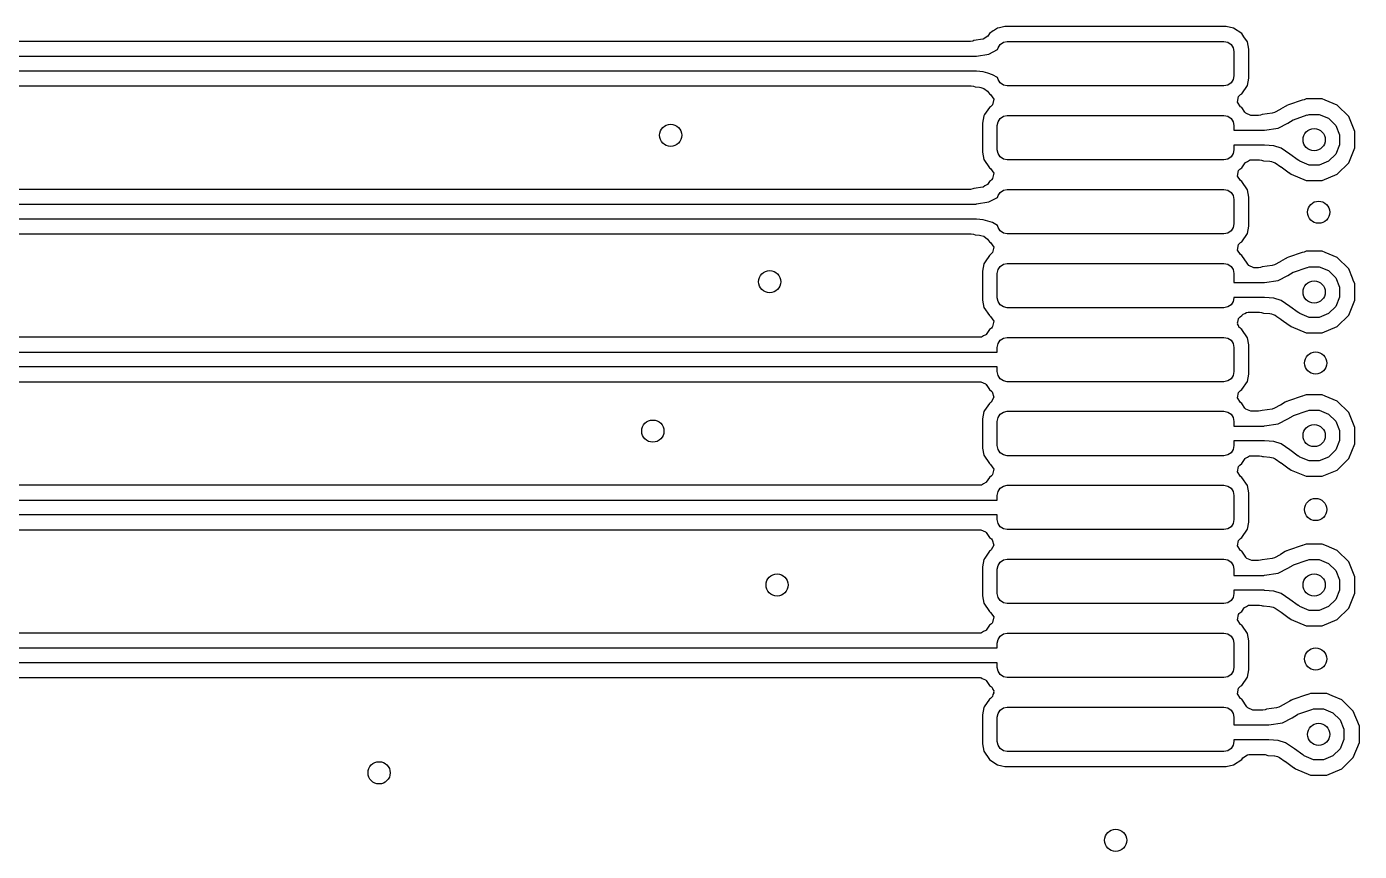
# Model space of a CAD drawing. Extents: x 114.9 to 199.6, y -137.1 to -76.7.
# Drawn here: x 173.94 to 182.95, y -89.5 to -83.93 of the extents above; entities that cross this region are included whole.
import ezdxf

# ---------------------------------------------------------------- set-up
doc = ezdxf.new("R2010")
doc.units = 0
doc.layers.add('BLACK', color=7, linetype='CONTINUOUS')

msp = doc.modelspace()

# ---------------------------------------------------------------- linework, layer by layer
at = {"layer": 'BLACK', "linetype": 'CONTINUOUS'}
for p, q in [((180.475057, -83.952195), (180.471378, -83.954654)), ((180.478563, -83.948802), (180.475057, -83.952195)), ((180.486085, -83.943949), (180.478563, -83.948802)), ((180.488426, -83.943263), (180.486085, -83.943949)), ((180.488465, -83.943236), (180.488426, -83.943263)), ((180.493522, -83.939858), (180.488465, -83.943236)), ((180.500361, -83.935288), (180.493521, -83.939857)), ((180.493521, -83.939857), (180.493522, -83.939858)), ((180.500364, -83.935287), (180.500361, -83.935288)), ((180.500365, -83.935287), (180.500364, -83.935287)), ((180.512832, -83.932807), (180.500365, -83.935287)), ((180.54957, -83.9255), (180.512832, -83.932807)), ((182.046435, -83.9255), (180.54957, -83.9255)), ((182.095632, -83.935285), (182.046435, -83.9255)), ((182.151431, -83.972568), (182.095632, -83.935285)), ((180.317104, -84.0255), (166.064062, -84.0255)), ((180.332403, -84.02305), (180.317104, -84.0255)), ((180.340855, -84.020271), (180.332403, -84.02305)), ((180.340859, -84.020271), (180.340855, -84.020271)), ((180.400442, -84.010564), (180.340859, -84.020271)), ((180.40212, -84.010261), (180.400442, -84.010564)), ((180.433303, -83.989427), (180.40212, -84.010261)), ((180.444567, -83.97257), (180.433303, -83.989427)), ((180.471376, -83.954656), (180.444567, -83.97257)), ((180.471378, -83.954654), (180.471376, -83.954656)), ((180.51797, -84.04597), (180.54009, -84.03119)), ((180.54009, -84.03119), (180.566182, -84.026)), ((180.566182, -84.026), (182.029818, -84.026)), ((182.029818, -84.026), (182.05591, -84.03119)), ((182.05591, -84.03119), (182.07803, -84.04597)), ((182.16571, -83.993939), (182.151431, -83.972568)), ((182.188713, -84.028365), (182.16571, -83.993939)), ((182.198499, -84.077568), (182.188713, -84.028365)), ((166.094, -84.126), (180.354695, -84.126)), ((180.354695, -84.126), (180.357817, -84.1244)), ((180.357817, -84.1244), (180.442009, -84.110686)), ((180.442009, -84.110686), (180.500687, -84.080669)), ((180.500687, -84.080669), (180.50319, -84.06809)), ((180.50319, -84.06809), (180.51797, -84.04597)), ((182.07803, -84.04597), (182.09281, -84.06809)), ((182.09281, -84.06809), (182.098, -84.094182)), ((182.098, -84.094182), (182.098, -84.257818)), ((182.1985, -84.274433), (182.198499, -84.077568)), ((180.356539, -84.226), (166.11471, -84.226)), ((180.35852, -84.227066), (180.356539, -84.226)), ((180.402821, -84.231558), (180.35852, -84.227066)), ((180.402827, -84.231559), (180.402821, -84.231558)), ((180.402833, -84.23156), (180.402827, -84.231559)), ((180.434756, -84.241019), (180.402833, -84.23156)), ((180.466678, -84.250478), (180.434756, -84.241019)), ((180.46668, -84.250479), (180.466678, -84.250478)), ((180.50047, -84.270236), (180.46668, -84.250479)), ((180.50319, -84.28391), (180.50047, -84.270236)), ((180.51797, -84.30603), (180.50319, -84.28391)), ((180.54009, -84.32081), (180.51797, -84.30603)), ((182.07803, -84.30603), (182.05591, -84.32081)), ((182.09281, -84.28391), (182.07803, -84.30603)), ((182.098, -84.257818), (182.09281, -84.28391)), ((182.188713, -84.323635), (182.1985, -84.274433)), ((166.176636, -84.3265), (180.322499, -84.3265)), ((180.322499, -84.3265), (180.336857, -84.32865)), ((180.336857, -84.32865), (180.347877, -84.332028)), ((180.347877, -84.332028), (180.377773, -84.335058)), ((180.377773, -84.335058), (180.386743, -84.336826)), ((180.386743, -84.336826), (180.406366, -84.34264)), ((180.406366, -84.34264), (180.433187, -84.362397)), ((180.433187, -84.362397), (180.444569, -84.379431)), ((180.444569, -84.379431), (180.453289, -84.385258)), ((180.453289, -84.385258), (180.474125, -84.416441)), ((180.566182, -84.326), (180.54009, -84.32081)), ((182.029818, -84.326), (180.566182, -84.326)), ((182.05591, -84.32081), (182.029818, -84.326)), ((182.121875, -84.435561), (182.12919, -84.398778)), ((182.12919, -84.398778), (182.142709, -84.385258)), ((182.142709, -84.385258), (182.151431, -84.379431)), ((182.151431, -84.379431), (182.188713, -84.323635)), ((180.444568, -84.472568), (180.412795, -84.520122)), ((180.453289, -84.466742), (180.444568, -84.472568)), ((180.466808, -84.453223), (180.453289, -84.466742)), ((180.474125, -84.416441), (180.466808, -84.453223)), ((182.14271, -84.466741), (182.121875, -84.435561)), ((182.15143, -84.472568), (182.14271, -84.466741)), ((182.151431, -84.472569), (182.15143, -84.472568)), ((182.172248, -84.503723), (182.151431, -84.472569)), ((182.409588, -84.485634), (182.371044, -84.505605)), ((182.412014, -84.484288), (182.409588, -84.485634)), ((182.444756, -84.464897), (182.412014, -84.484288)), ((182.444799, -84.464873), (182.444756, -84.464897)), ((182.454187, -84.459935), (182.444799, -84.464873)), ((182.454202, -84.459927), (182.454187, -84.459935)), ((182.456325, -84.458944), (182.454202, -84.459927)), ((182.45634, -84.458937), (182.456325, -84.458944)), ((182.466251, -84.454943), (182.45634, -84.458937)), ((182.466279, -84.454933), (182.466251, -84.454943)), ((182.558828, -84.422987), (182.466279, -84.454933)), ((182.561347, -84.422643), (182.558828, -84.422987)), ((182.573448, -84.419367), (182.561347, -84.422643)), ((182.5852, -84.4145), (182.573448, -84.419367)), ((182.6948, -84.4145), (182.5852, -84.4145)), ((182.694801, -84.4145), (182.6948, -84.4145)), ((182.715292, -84.422988), (182.694801, -84.4145)), ((182.796058, -84.456443), (182.715292, -84.422988)), ((182.796059, -84.456444), (182.796058, -84.456443)), ((182.796061, -84.456445), (182.796059, -84.456444)), ((182.873555, -84.533939), (182.796061, -84.456445)), ((180.407287, -84.528365), (180.3975, -84.577567)), ((180.3975, -84.577567), (180.3975, -84.577568)), ((180.3975, -84.577568), (180.3975, -84.57757)), ((180.3975, -84.57757), (180.3975, -84.77443)), ((180.412795, -84.520122), (180.407287, -84.528365)), ((180.498, -84.594182), (180.50319, -84.56809)), ((180.50319, -84.56809), (180.51797, -84.54597)), ((180.51797, -84.54597), (180.54009, -84.53119)), ((180.54009, -84.53119), (180.566182, -84.526)), ((180.566182, -84.526), (182.029818, -84.526)), ((182.029818, -84.526), (182.05591, -84.53119)), ((182.05591, -84.53119), (182.07803, -84.54597)), ((182.07803, -84.54597), (182.09281, -84.56809)), ((182.09281, -84.56809), (182.098, -84.594182)), ((182.178342, -84.511148), (182.172248, -84.503723)), ((182.21299, -84.5255), (182.178342, -84.511148)), ((182.263846, -84.5255), (182.21299, -84.5255)), ((182.278438, -84.523277), (182.263846, -84.5255)), ((182.288552, -84.520121), (182.278438, -84.523277)), ((182.355405, -84.510609), (182.288552, -84.520121)), ((182.371044, -84.505605), (182.355405, -84.510609)), ((182.396267, -84.611359), (182.461999, -84.5773)), ((182.461999, -84.5773), (182.498542, -84.555658)), ((182.498542, -84.555658), (182.500679, -84.554668)), ((182.500679, -84.554668), (182.593253, -84.522714)), ((182.593253, -84.522714), (182.595087, -84.522824)), ((182.595087, -84.522824), (182.605859, -84.518363)), ((182.605859, -84.518363), (182.674141, -84.518363)), ((182.674141, -84.518363), (182.737225, -84.544493)), ((182.737225, -84.544493), (182.785507, -84.592775)), ((182.873555, -84.53394), (182.873555, -84.533939)), ((182.873557, -84.533942), (182.873555, -84.53394)), ((182.9155, -84.6352), (182.873557, -84.533942)), ((180.498, -84.757818), (180.498, -84.594182)), ((182.098, -84.594182), (182.098, -84.626)), ((182.098, -84.626), (182.30055, -84.626)), ((182.30055, -84.626), (182.303412, -84.62457)), ((182.303412, -84.62457), (182.396267, -84.611359)), ((182.785507, -84.592775), (182.811637, -84.655859)), ((182.811637, -84.655859), (182.811637, -84.724141)), ((182.9155, -84.7448), (182.9155, -84.6352)), ((180.50319, -84.78391), (180.498, -84.757818)), ((182.098, -84.757818), (182.09281, -84.78391)), ((182.302735, -84.726), (182.098, -84.726)), ((182.098, -84.726), (182.098, -84.757818)), ((182.304253, -84.726756), (182.302735, -84.726)), ((182.366637, -84.731086), (182.304253, -84.726756)), ((182.416022, -84.746697), (182.366637, -84.731086)), ((182.476232, -84.787276), (182.416022, -84.746697)), ((182.811637, -84.724141), (182.785507, -84.787225)), ((182.873557, -84.846058), (182.9155, -84.7448)), ((180.3975, -84.77443), (180.407287, -84.823635)), ((180.407287, -84.823635), (180.444568, -84.879431)), ((180.51797, -84.80603), (180.50319, -84.78391)), ((180.54009, -84.82081), (180.51797, -84.80603)), ((180.566182, -84.826), (180.54009, -84.82081)), ((182.029818, -84.826), (180.566182, -84.826)), ((182.05591, -84.82081), (182.029818, -84.826)), ((182.07803, -84.80603), (182.05591, -84.82081)), ((182.09281, -84.78391), (182.07803, -84.80603)), ((182.151431, -84.879431), (182.17384, -84.845893)), ((182.17384, -84.845893), (182.175703, -84.843709)), ((182.175703, -84.843709), (182.190042, -84.836387)), ((182.190042, -84.836387), (182.203431, -84.827441)), ((182.203431, -84.827441), (182.208549, -84.826937)), ((182.208549, -84.826937), (182.209104, -84.826654)), ((182.209104, -84.826654), (182.209645, -84.826829)), ((182.209645, -84.826829), (182.21299, -84.8265)), ((182.21299, -84.8265), (182.270176, -84.8265)), ((182.270176, -84.8265), (182.283041, -84.828219)), ((182.283041, -84.828219), (182.291833, -84.830611)), ((182.291833, -84.830611), (182.296948, -84.832003)), ((182.296948, -84.832003), (182.340997, -84.835059)), ((182.340997, -84.835059), (182.352362, -84.837219)), ((182.352362, -84.837219), (182.362949, -84.840565)), ((182.362949, -84.840565), (182.375563, -84.846653)), ((182.375563, -84.846653), (182.415079, -84.873285)), ((182.53298, -84.828407), (182.476232, -84.787276)), ((182.5333, -84.828631), (182.53298, -84.828407)), ((182.536564, -84.829296), (182.5333, -84.828631)), ((182.542775, -84.835507), (182.536564, -84.829296)), ((182.605859, -84.861637), (182.542775, -84.835507)), ((182.737225, -84.835507), (182.674141, -84.861637)), ((182.785507, -84.787225), (182.737225, -84.835507)), ((182.796061, -84.923555), (182.873555, -84.846061)), ((182.873555, -84.84606), (182.873557, -84.846058)), ((182.873555, -84.846061), (182.873555, -84.84606)), ((180.444568, -84.879431), (180.453289, -84.885258)), ((180.453289, -84.885258), (180.474125, -84.916441)), ((180.474125, -84.916441), (180.466808, -84.953223)), ((182.121875, -84.935561), (182.12919, -84.898778)), ((182.14271, -84.966741), (182.121875, -84.935561)), ((182.12919, -84.898778), (182.132646, -84.894209)), ((182.132646, -84.894209), (182.137057, -84.889035)), ((182.137057, -84.889035), (182.151431, -84.879431)), ((182.415079, -84.873285), (182.416443, -84.874238)), ((182.416443, -84.874238), (182.471066, -84.913829)), ((182.471066, -84.913829), (182.47248, -84.914836)), ((182.47248, -84.914836), (182.472528, -84.91487)), ((182.472528, -84.91487), (182.472537, -84.914876)), ((182.472537, -84.914876), (182.474861, -84.916503)), ((182.474861, -84.916503), (182.474809, -84.916577)), ((182.474809, -84.916577), (182.483603, -84.923219)), ((182.483603, -84.923219), (182.483939, -84.923555)), ((182.483939, -84.923555), (182.48394, -84.923555)), ((182.48394, -84.923555), (182.483942, -84.923557)), ((182.483942, -84.923557), (182.5852, -84.9655)), ((182.674141, -84.861637), (182.605859, -84.861637)), ((182.6948, -84.9655), (182.796058, -84.923557)), ((182.796058, -84.923557), (182.79606, -84.923555)), ((182.79606, -84.923555), (182.796061, -84.923555)), ((180.317104, -85.0255), (166.624062, -85.0255)), ((180.332403, -85.02305), (180.317104, -85.0255)), ((180.340855, -85.020271), (180.332403, -85.02305)), ((180.340859, -85.020271), (180.340855, -85.020271)), ((180.400442, -85.010564), (180.340859, -85.020271)), ((180.40212, -85.010261), (180.400442, -85.010564)), ((180.414738, -85.00183), (180.40212, -85.010261)), ((180.428526, -84.995484), (180.414738, -85.00183)), ((180.431155, -84.992642), (180.428526, -84.995484)), ((180.444569, -84.972569), (180.431155, -84.992642)), ((180.4581, -84.963527), (180.444569, -84.972569)), ((180.462029, -84.959282), (180.4581, -84.963527)), ((180.466808, -84.953223), (180.462029, -84.959282)), ((180.51797, -85.04597), (180.54009, -85.03119)), ((180.54009, -85.03119), (180.566182, -85.026)), ((180.566182, -85.026), (182.029818, -85.026)), ((182.029818, -85.026), (182.05591, -85.03119)), ((182.05591, -85.03119), (182.07803, -85.04597)), ((182.151431, -84.972569), (182.14271, -84.966741)), ((182.188713, -85.028365), (182.151431, -84.972569)), ((182.198499, -85.077568), (182.188713, -85.028365)), ((182.5852, -84.9655), (182.585202, -84.9655)), ((182.585202, -84.9655), (182.694798, -84.9655)), ((182.694798, -84.9655), (182.6948, -84.9655)), ((180.357817, -85.1244), (180.442009, -85.110686)), ((180.442009, -85.110686), (180.500687, -85.080669)), ((180.500687, -85.080669), (180.50319, -85.06809)), ((180.50319, -85.06809), (180.51797, -85.04597)), ((182.07803, -85.04597), (182.09281, -85.06809)), ((182.09281, -85.06809), (182.098, -85.094182)), ((182.098, -85.094182), (182.098, -85.257818)), ((182.1985, -85.274433), (182.198499, -85.077568)), ((166.654, -85.126), (180.354695, -85.126)), ((180.354695, -85.126), (180.357817, -85.1244)), ((180.356539, -85.226), (166.674711, -85.226)), ((180.35852, -85.227066), (180.356539, -85.226)), ((180.402821, -85.231558), (180.35852, -85.227066)), ((180.402827, -85.231559), (180.402821, -85.231558)), ((180.402833, -85.23156), (180.402827, -85.231559)), ((180.434756, -85.241019), (180.402833, -85.23156)), ((180.466678, -85.250478), (180.434756, -85.241019)), ((180.46668, -85.250479), (180.466678, -85.250478)), ((180.50047, -85.270236), (180.46668, -85.250479)), ((180.50319, -85.28391), (180.50047, -85.270236)), ((180.51797, -85.30603), (180.50319, -85.28391)), ((182.09281, -85.28391), (182.07803, -85.30603)), ((182.098, -85.257818), (182.09281, -85.28391)), ((182.188713, -85.323635), (182.1985, -85.274433)), ((166.736635, -85.3265), (180.322499, -85.3265)), ((180.322499, -85.3265), (180.336857, -85.32865)), ((180.336857, -85.32865), (180.347877, -85.332028)), ((180.347877, -85.332028), (180.377773, -85.335058)), ((180.377773, -85.335058), (180.386743, -85.336826)), ((180.386743, -85.336826), (180.406366, -85.34264)), ((180.406366, -85.34264), (180.433187, -85.362397)), ((180.433187, -85.362397), (180.444569, -85.379431)), ((180.444569, -85.379431), (180.453289, -85.385258)), ((180.453289, -85.385258), (180.474125, -85.416441)), ((180.54009, -85.32081), (180.51797, -85.30603)), ((180.566182, -85.326), (180.54009, -85.32081)), ((182.029818, -85.326), (180.566182, -85.326)), ((182.05591, -85.32081), (182.029818, -85.326)), ((182.07803, -85.30603), (182.05591, -85.32081)), ((182.12919, -85.398778), (182.142709, -85.385258)), ((182.142709, -85.385258), (182.151431, -85.379431)), ((182.151431, -85.379431), (182.188713, -85.323635)), ((180.444568, -85.472568), (180.415751, -85.515698)), ((180.453289, -85.466742), (180.444568, -85.472568)), ((180.466808, -85.453223), (180.453289, -85.466742)), ((180.474125, -85.416441), (180.466808, -85.453223)), ((182.121875, -85.435561), (182.12919, -85.398778)), ((182.14271, -85.466741), (182.121875, -85.435561)), ((182.151431, -85.472569), (182.14271, -85.466741)), ((182.186798, -85.5255), (182.151431, -85.472569)), ((182.558828, -85.452987), (182.466279, -85.484933)), ((182.561347, -85.452643), (182.558828, -85.452987)), ((182.573448, -85.449367), (182.561347, -85.452643)), ((182.5852, -85.4445), (182.573448, -85.449367)), ((182.6948, -85.4445), (182.5852, -85.4445)), ((182.694801, -85.4445), (182.6948, -85.4445)), ((182.715292, -85.452988), (182.694801, -85.4445)), ((182.796058, -85.486443), (182.715292, -85.452988)), ((180.407287, -85.528365), (180.3975, -85.577567)), ((180.415751, -85.515698), (180.407287, -85.528365)), ((180.498, -85.594182), (180.50319, -85.56809)), ((180.50319, -85.56809), (180.51797, -85.54597)), ((180.51797, -85.54597), (180.54009, -85.53119)), ((180.54009, -85.53119), (180.566182, -85.526)), ((180.566182, -85.526), (182.029818, -85.526)), ((182.029818, -85.526), (182.05591, -85.53119)), ((182.05591, -85.53119), (182.07803, -85.54597)), ((182.07803, -85.54597), (182.09281, -85.56809)), ((182.09281, -85.56809), (182.098, -85.594182)), ((182.191394, -85.532378), (182.186798, -85.5255)), ((182.191941, -85.532012), (182.191394, -85.532378)), ((182.198045, -85.541148), (182.191941, -85.532012)), ((182.232693, -85.5555), (182.198045, -85.541148)), ((182.263846, -85.5555), (182.232693, -85.5555)), ((182.278438, -85.553277), (182.263846, -85.5555)), ((182.288552, -85.550121), (182.278438, -85.553277)), ((182.355405, -85.540609), (182.288552, -85.550121)), ((182.371044, -85.535605), (182.355405, -85.540609)), ((182.409588, -85.515634), (182.371044, -85.535605)), ((182.412014, -85.514288), (182.409588, -85.515634)), ((182.444756, -85.494897), (182.412014, -85.514288)), ((182.444799, -85.494873), (182.444756, -85.494897)), ((182.454187, -85.489935), (182.444799, -85.494873)), ((182.454202, -85.489927), (182.454187, -85.489935)), ((182.456325, -85.488944), (182.454202, -85.489927)), ((182.45634, -85.488937), (182.456325, -85.488944)), ((182.466251, -85.484943), (182.45634, -85.488937)), ((182.466279, -85.484933), (182.466251, -85.484943)), ((182.500679, -85.584668), (182.593253, -85.552714)), ((182.593253, -85.552714), (182.595087, -85.552824)), ((182.595087, -85.552824), (182.605859, -85.548363)), ((182.605859, -85.548363), (182.674141, -85.548363)), ((182.674141, -85.548363), (182.737225, -85.574493)), ((182.737225, -85.574493), (182.785507, -85.622775)), ((182.796059, -85.486444), (182.796058, -85.486443)), ((182.796061, -85.486445), (182.796059, -85.486444)), ((182.873556, -85.56394), (182.796061, -85.486445)), ((182.898931, -85.625198), (182.873556, -85.56394)), ((180.3975, -85.577567), (180.3975, -85.577568)), ((180.3975, -85.577568), (180.3975, -85.57757)), ((180.3975, -85.57757), (180.3975, -85.77443)), ((180.498, -85.757818), (180.498, -85.594182)), ((182.098, -85.594182), (182.098, -85.656)), ((182.098, -85.656), (182.30055, -85.656)), ((182.30055, -85.656), (182.303412, -85.65457)), ((182.303412, -85.65457), (182.396267, -85.641359)), ((182.396267, -85.641359), (182.461999, -85.6073)), ((182.461999, -85.6073), (182.498542, -85.585658)), ((182.498542, -85.585658), (182.500679, -85.584668)), ((182.785507, -85.622775), (182.811637, -85.685859)), ((182.9047, -85.639125), (182.898931, -85.625198)), ((182.915498, -85.665195), (182.9047, -85.639125)), ((182.811637, -85.754141), (182.785507, -85.817225)), ((182.811637, -85.685859), (182.811637, -85.754141)), ((182.9155, -85.6652), (182.915498, -85.665195)), ((182.9155, -85.7748), (182.9155, -85.6652)), ((180.3975, -85.77443), (180.407287, -85.823635)), ((180.407287, -85.823635), (180.444568, -85.879431)), ((180.50319, -85.78391), (180.498, -85.757818)), ((180.51797, -85.80603), (180.50319, -85.78391)), ((180.54009, -85.82081), (180.51797, -85.80603)), ((180.566182, -85.826), (180.54009, -85.82081)), ((182.029818, -85.826), (180.566182, -85.826)), ((182.05591, -85.82081), (182.029818, -85.826)), ((182.07803, -85.80603), (182.05591, -85.82081)), ((182.09281, -85.78391), (182.07803, -85.80603)), ((182.098, -85.757818), (182.09281, -85.78391)), ((182.302735, -85.756), (182.098, -85.756)), ((182.098, -85.756), (182.098, -85.757818)), ((182.304253, -85.756756), (182.302735, -85.756)), ((182.366637, -85.761086), (182.304253, -85.756756)), ((182.416022, -85.776697), (182.366637, -85.761086)), ((182.476232, -85.817276), (182.416022, -85.776697)), ((182.53298, -85.858407), (182.476232, -85.817276)), ((182.785507, -85.817225), (182.737225, -85.865507)), ((182.873557, -85.876058), (182.9155, -85.7748)), ((180.444568, -85.879431), (180.453289, -85.885258)), ((180.453289, -85.885258), (180.474125, -85.916441)), ((180.474125, -85.916441), (180.466808, -85.953223)), ((182.121014, -85.923177), (182.126108, -85.914273)), ((182.123129, -85.929252), (182.121014, -85.923177)), ((182.121875, -85.935561), (182.123129, -85.929252)), ((182.126108, -85.914273), (182.12919, -85.898778)), ((182.12919, -85.898778), (182.137339, -85.889413)), ((182.137339, -85.889413), (182.13988, -85.887148)), ((182.13988, -85.887148), (182.151431, -85.879431)), ((182.151431, -85.879431), (182.155677, -85.873075)), ((182.155677, -85.873075), (182.16035, -85.868913)), ((182.16035, -85.868913), (182.172597, -85.864648)), ((182.172597, -85.864648), (182.183381, -85.857442)), ((182.183381, -85.857442), (182.192944, -85.8565)), ((182.192944, -85.8565), (182.270176, -85.8565)), ((182.270176, -85.8565), (182.283041, -85.858219)), ((182.283041, -85.858219), (182.291833, -85.860611)), ((182.291833, -85.860611), (182.296948, -85.862003)), ((182.296948, -85.862003), (182.340997, -85.865059)), ((182.340997, -85.865059), (182.352362, -85.867219)), ((182.352362, -85.867219), (182.362949, -85.870565)), ((182.362949, -85.870565), (182.375563, -85.876653)), ((182.375563, -85.876653), (182.388331, -85.885258)), ((182.388331, -85.885258), (182.408391, -85.898778)), ((182.408391, -85.898778), (182.415079, -85.903285)), ((182.415079, -85.903285), (182.416443, -85.904238)), ((182.416443, -85.904238), (182.471066, -85.943829)), ((182.5333, -85.858631), (182.53298, -85.858407)), ((182.536564, -85.859296), (182.5333, -85.858631)), ((182.542775, -85.865507), (182.536564, -85.859296)), ((182.605859, -85.891637), (182.542775, -85.865507)), ((182.674141, -85.891637), (182.605859, -85.891637)), ((182.737225, -85.865507), (182.674141, -85.891637)), ((182.796061, -85.953555), (182.873555, -85.876061)), ((182.873555, -85.87606), (182.873557, -85.876058)), ((182.873555, -85.876061), (182.873555, -85.87606)), ((180.392569, -86.024559), (180.387451, -86.025062)), ((180.405956, -86.015613), (180.392569, -86.024559)), ((180.420297, -86.008291), (180.405956, -86.015613)), ((180.422159, -86.006106), (180.420297, -86.008291)), ((180.444569, -85.972569), (180.422159, -86.006106)), ((180.45894, -85.962965), (180.444569, -85.972569)), ((180.463353, -85.957791), (180.45894, -85.962965)), ((180.466808, -85.953223), (180.463353, -85.957791)), ((182.129081, -85.946345), (182.121875, -85.935561)), ((182.133346, -85.958594), (182.129081, -85.946345)), ((182.139136, -85.961393), (182.133346, -85.958594)), ((182.14271, -85.966741), (182.139136, -85.961393)), ((182.151431, -85.972569), (182.14271, -85.966741)), ((182.188713, -86.028365), (182.151431, -85.972569)), ((182.471066, -85.943829), (182.47248, -85.944836)), ((182.47248, -85.944836), (182.472528, -85.94487)), ((182.472528, -85.94487), (182.472537, -85.944876)), ((182.472537, -85.944876), (182.474861, -85.946503)), ((182.474861, -85.946503), (182.474809, -85.946577)), ((182.474809, -85.946577), (182.483603, -85.953219)), ((182.483603, -85.953219), (182.483939, -85.953555)), ((182.483939, -85.953555), (182.48394, -85.953555)), ((182.48394, -85.953555), (182.483942, -85.953557)), ((182.483942, -85.953557), (182.5852, -85.9955)), ((182.5852, -85.9955), (182.585202, -85.9955)), ((182.585202, -85.9955), (182.694798, -85.9955)), ((182.694798, -85.9955), (182.6948, -85.9955)), ((182.6948, -85.9955), (182.796058, -85.953557)), ((182.796058, -85.953557), (182.79606, -85.953555)), ((182.79606, -85.953555), (182.796061, -85.953555)), ((180.38301, -86.0255), (167.694064, -86.0255)), ((180.386355, -86.02517), (180.38301, -86.0255)), ((180.386897, -86.025346), (180.386355, -86.02517)), ((180.387451, -86.025062), (180.386897, -86.025346)), ((180.498, -86.094182), (180.50319, -86.06809)), ((180.498, -86.126), (180.498, -86.094182)), ((180.50319, -86.06809), (180.51797, -86.04597)), ((180.51797, -86.04597), (180.54009, -86.03119)), ((180.54009, -86.03119), (180.566182, -86.026)), ((180.566182, -86.026), (182.029818, -86.026)), ((182.029818, -86.026), (182.05591, -86.03119)), ((182.05591, -86.03119), (182.07803, -86.04597)), ((182.07803, -86.04597), (182.09281, -86.06809)), ((182.09281, -86.06809), (182.098, -86.094182)), ((182.098, -86.094182), (182.098, -86.257818)), ((182.198499, -86.077568), (182.188713, -86.028365)), ((182.1985, -86.274433), (182.198499, -86.077568)), ((167.724, -86.126), (180.498, -86.126)), ((180.498, -86.226), (167.744711, -86.226)), ((180.498, -86.257818), (180.498, -86.226)), ((180.50319, -86.28391), (180.498, -86.257818)), ((180.51797, -86.30603), (180.50319, -86.28391)), ((182.09281, -86.28391), (182.07803, -86.30603)), ((182.098, -86.257818), (182.09281, -86.28391)), ((182.188713, -86.323635), (182.1985, -86.274433)), ((167.806635, -86.3265), (180.38301, -86.3265)), ((180.38301, -86.3265), (180.384924, -86.327293)), ((180.384924, -86.327293), (180.386897, -86.326654)), ((180.386897, -86.326654), (180.402, -86.334366)), ((180.402, -86.334366), (180.417658, -86.340852)), ((180.417658, -86.340852), (180.41979, -86.34345)), ((180.41979, -86.34345), (180.420297, -86.343709)), ((180.420297, -86.343709), (180.422159, -86.345893)), ((180.422159, -86.345893), (180.444569, -86.379431)), ((180.444569, -86.379431), (180.45894, -86.389034)), ((180.54009, -86.32081), (180.51797, -86.30603)), ((180.566182, -86.326), (180.54009, -86.32081)), ((182.029818, -86.326), (180.566182, -86.326)), ((182.05591, -86.32081), (182.029818, -86.326)), ((182.07803, -86.30603), (182.05591, -86.32081)), ((182.12919, -86.398778), (182.142709, -86.385258)), ((182.142709, -86.385258), (182.151431, -86.379431)), ((182.151431, -86.379431), (182.188713, -86.323635)), ((180.444568, -86.472568), (180.412795, -86.520122)), ((180.453289, -86.466742), (180.444568, -86.472568)), ((180.457857, -86.463287), (180.453289, -86.466742)), ((180.474912, -86.429887), (180.457857, -86.463287)), ((180.45894, -86.389034), (180.463353, -86.394209)), ((180.463353, -86.394209), (180.474912, -86.429887)), ((182.121875, -86.435561), (182.12919, -86.398778)), ((182.14271, -86.466741), (182.121875, -86.435561)), ((182.15143, -86.472568), (182.14271, -86.466741)), ((182.151431, -86.472569), (182.15143, -86.472568)), ((182.172248, -86.503723), (182.151431, -86.472569)), ((182.444756, -86.464897), (182.412014, -86.484288)), ((182.444799, -86.464873), (182.444756, -86.464897)), ((182.454187, -86.459935), (182.444799, -86.464873)), ((182.454202, -86.459927), (182.454187, -86.459935)), ((182.456325, -86.458944), (182.454202, -86.459927)), ((182.45634, -86.458937), (182.456325, -86.458944)), ((182.466251, -86.454943), (182.45634, -86.458937)), ((182.466279, -86.454933), (182.466251, -86.454943)), ((182.558828, -86.422987), (182.466279, -86.454933)), ((182.561347, -86.422643), (182.558828, -86.422987)), ((182.573448, -86.419367), (182.561347, -86.422643)), ((182.5852, -86.4145), (182.573448, -86.419367)), ((182.6948, -86.4145), (182.5852, -86.4145)), ((182.694801, -86.4145), (182.6948, -86.4145)), ((182.715292, -86.422988), (182.694801, -86.4145)), ((182.796058, -86.456443), (182.715292, -86.422988)), ((182.796059, -86.456444), (182.796058, -86.456443)), ((182.796061, -86.456445), (182.796059, -86.456444)), ((182.873555, -86.533939), (182.796061, -86.456445)), ((180.407287, -86.528365), (180.3975, -86.577567)), ((180.412795, -86.520122), (180.407287, -86.528365)), ((180.50319, -86.56809), (180.51797, -86.54597)), ((180.51797, -86.54597), (180.54009, -86.53119)), ((180.54009, -86.53119), (180.566182, -86.526)), ((180.566182, -86.526), (182.029818, -86.526)), ((182.029818, -86.526), (182.05591, -86.53119)), ((182.05591, -86.53119), (182.07803, -86.54597)), ((182.07803, -86.54597), (182.09281, -86.56809)), ((182.178342, -86.511148), (182.172248, -86.503723)), ((182.21299, -86.5255), (182.178342, -86.511148)), ((182.263846, -86.5255), (182.21299, -86.5255)), ((182.278438, -86.523277), (182.263846, -86.5255)), ((182.288552, -86.520121), (182.278438, -86.523277)), ((182.355405, -86.510609), (182.288552, -86.520121)), ((182.371044, -86.505605), (182.355405, -86.510609)), ((182.409588, -86.485634), (182.371044, -86.505605)), ((182.412014, -86.484288), (182.409588, -86.485634)), ((182.461999, -86.5773), (182.498542, -86.555658)), ((182.498542, -86.555658), (182.500679, -86.554668)), ((182.500679, -86.554668), (182.593253, -86.522714)), ((182.593253, -86.522714), (182.595087, -86.522824)), ((182.595087, -86.522824), (182.605859, -86.518363)), ((182.605859, -86.518363), (182.674141, -86.518363)), ((182.674141, -86.518363), (182.737225, -86.544493)), ((182.737225, -86.544493), (182.785507, -86.592775)), ((182.873555, -86.53394), (182.873555, -86.533939)), ((182.873557, -86.533942), (182.873555, -86.53394)), ((182.9155, -86.6352), (182.873557, -86.533942)), ((180.3975, -86.577567), (180.3975, -86.577568)), ((180.3975, -86.577568), (180.3975, -86.57757)), ((180.3975, -86.57757), (180.3975, -86.77443)), ((180.498, -86.594182), (180.50319, -86.56809)), ((180.498, -86.757818), (180.498, -86.594182)), ((182.09281, -86.56809), (182.098, -86.594182)), ((182.098, -86.594182), (182.098, -86.626)), ((182.098, -86.626), (182.30055, -86.626)), ((182.30055, -86.626), (182.303412, -86.62457)), ((182.303412, -86.62457), (182.396267, -86.611359)), ((182.396267, -86.611359), (182.461999, -86.5773)), ((182.785507, -86.592775), (182.811637, -86.655859)), ((182.9155, -86.7448), (182.9155, -86.6352)), ((182.302735, -86.726), (182.098, -86.726)), ((182.098, -86.726), (182.098, -86.757818)), ((182.304253, -86.726756), (182.302735, -86.726)), ((182.366637, -86.731086), (182.304253, -86.726756)), ((182.416022, -86.746697), (182.366637, -86.731086)), ((182.811637, -86.724141), (182.785507, -86.787225)), ((182.811637, -86.655859), (182.811637, -86.724141)), ((182.873557, -86.846058), (182.9155, -86.7448)), ((180.3975, -86.77443), (180.407287, -86.823635)), ((180.407287, -86.823635), (180.444568, -86.879431)), ((180.50319, -86.78391), (180.498, -86.757818)), ((180.51797, -86.80603), (180.50319, -86.78391)), ((180.54009, -86.82081), (180.51797, -86.80603)), ((180.566182, -86.826), (180.54009, -86.82081)), ((182.029818, -86.826), (180.566182, -86.826)), ((182.05591, -86.82081), (182.029818, -86.826)), ((182.07803, -86.80603), (182.05591, -86.82081)), ((182.09281, -86.78391), (182.07803, -86.80603)), ((182.098, -86.757818), (182.09281, -86.78391)), ((182.190042, -86.836387), (182.203431, -86.827441)), ((182.203431, -86.827441), (182.208549, -86.826937)), ((182.208549, -86.826937), (182.209104, -86.826654)), ((182.209104, -86.826654), (182.209645, -86.826829)), ((182.209645, -86.826829), (182.21299, -86.8265)), ((182.21299, -86.8265), (182.270176, -86.8265)), ((182.270176, -86.8265), (182.283041, -86.828219)), ((182.283041, -86.828219), (182.291833, -86.830611)), ((182.291833, -86.830611), (182.296948, -86.832003)), ((182.296948, -86.832003), (182.340997, -86.835059)), ((182.340997, -86.835059), (182.352362, -86.837219)), ((182.476232, -86.787276), (182.416022, -86.746697)), ((182.53298, -86.828407), (182.476232, -86.787276)), ((182.5333, -86.828631), (182.53298, -86.828407)), ((182.536564, -86.829296), (182.5333, -86.828631)), ((182.542775, -86.835507), (182.536564, -86.829296)), ((182.605859, -86.861637), (182.542775, -86.835507)), ((182.737225, -86.835507), (182.674141, -86.861637)), ((182.785507, -86.787225), (182.737225, -86.835507)), ((180.444568, -86.879431), (180.453289, -86.885258)), ((180.453289, -86.885258), (180.474125, -86.916441)), ((180.474125, -86.916441), (180.466808, -86.953223)), ((182.121875, -86.935561), (182.12919, -86.898778)), ((182.12919, -86.898778), (182.132646, -86.894209)), ((182.132646, -86.894209), (182.137057, -86.889035)), ((182.137057, -86.889035), (182.151431, -86.879431)), ((182.151431, -86.879431), (182.17384, -86.845893)), ((182.17384, -86.845893), (182.175703, -86.843709)), ((182.175703, -86.843709), (182.190042, -86.836387)), ((182.352362, -86.837219), (182.362949, -86.840565)), ((182.362949, -86.840565), (182.375563, -86.846653)), ((182.375563, -86.846653), (182.415079, -86.873285)), ((182.415079, -86.873285), (182.416443, -86.874238)), ((182.416443, -86.874238), (182.471066, -86.913829)), ((182.471066, -86.913829), (182.47248, -86.914836)), ((182.47248, -86.914836), (182.472528, -86.91487)), ((182.472528, -86.91487), (182.472537, -86.914876)), ((182.472537, -86.914876), (182.474861, -86.916503)), ((182.474861, -86.916503), (182.474809, -86.916577)), ((182.474809, -86.916577), (182.483603, -86.923219)), ((182.483603, -86.923219), (182.483939, -86.923555)), ((182.483939, -86.923555), (182.48394, -86.923555)), ((182.48394, -86.923555), (182.483942, -86.923557)), ((182.483942, -86.923557), (182.5852, -86.9655)), ((182.674141, -86.861637), (182.605859, -86.861637)), ((182.6948, -86.9655), (182.796058, -86.923557)), ((182.796058, -86.923557), (182.79606, -86.923555)), ((182.79606, -86.923555), (182.796061, -86.923555)), ((182.796061, -86.923555), (182.873555, -86.846061)), ((182.873555, -86.84606), (182.873557, -86.846058)), ((182.873555, -86.846061), (182.873555, -86.84606)), ((180.405956, -87.015613), (180.392569, -87.024559)), ((180.420297, -87.008291), (180.405956, -87.015613)), ((180.422159, -87.006106), (180.420297, -87.008291)), ((180.444569, -86.972569), (180.422159, -87.006106)), ((180.45894, -86.962965), (180.444569, -86.972569)), ((180.463353, -86.957791), (180.45894, -86.962965)), ((180.466808, -86.953223), (180.463353, -86.957791)), ((182.14271, -86.966741), (182.121875, -86.935561)), ((182.151431, -86.972569), (182.14271, -86.966741)), ((182.188713, -87.028365), (182.151431, -86.972569)), ((182.5852, -86.9655), (182.585202, -86.9655)), ((182.585202, -86.9655), (182.694798, -86.9655)), ((182.694798, -86.9655), (182.6948, -86.9655)), ((180.38301, -87.0255), (168.774062, -87.0255)), ((180.386355, -87.02517), (180.38301, -87.0255)), ((180.386897, -87.025346), (180.386355, -87.02517)), ((180.387451, -87.025062), (180.386897, -87.025346)), ((180.392569, -87.024559), (180.387451, -87.025062)), ((180.498, -87.094182), (180.50319, -87.06809)), ((180.498, -87.126), (180.498, -87.094182)), ((180.50319, -87.06809), (180.51797, -87.04597)), ((180.51797, -87.04597), (180.54009, -87.03119)), ((180.54009, -87.03119), (180.566182, -87.026)), ((180.566182, -87.026), (182.029818, -87.026)), ((182.029818, -87.026), (182.05591, -87.03119)), ((182.05591, -87.03119), (182.07803, -87.04597)), ((182.07803, -87.04597), (182.09281, -87.06809)), ((182.09281, -87.06809), (182.098, -87.094182)), ((182.098, -87.094182), (182.098, -87.257818)), ((182.198499, -87.077568), (182.188713, -87.028365)), ((182.1985, -87.274433), (182.198499, -87.077568)), ((168.804, -87.126), (180.498, -87.126)), ((180.498, -87.226), (168.82471, -87.226)), ((180.498, -87.257818), (180.498, -87.226)), ((180.50319, -87.28391), (180.498, -87.257818)), ((180.51797, -87.30603), (180.50319, -87.28391)), ((182.09281, -87.28391), (182.07803, -87.30603)), ((182.098, -87.257818), (182.09281, -87.28391)), ((182.188713, -87.323635), (182.1985, -87.274433)), ((168.886636, -87.3265), (180.38301, -87.3265)), ((180.38301, -87.3265), (180.384924, -87.327293)), ((180.384924, -87.327293), (180.386897, -87.326654)), ((180.386897, -87.326654), (180.402, -87.334366)), ((180.402, -87.334366), (180.417658, -87.340852)), ((180.417658, -87.340852), (180.41979, -87.34345)), ((180.41979, -87.34345), (180.420297, -87.343709)), ((180.420297, -87.343709), (180.422159, -87.345893)), ((180.422159, -87.345893), (180.444569, -87.379431)), ((180.54009, -87.32081), (180.51797, -87.30603)), ((180.566182, -87.326), (180.54009, -87.32081)), ((182.029818, -87.326), (180.566182, -87.326)), ((182.05591, -87.32081), (182.029818, -87.326)), ((182.07803, -87.30603), (182.05591, -87.32081)), ((182.151431, -87.379431), (182.188713, -87.323635)), ((180.444569, -87.379431), (180.45894, -87.389034)), ((180.457857, -87.463287), (180.453289, -87.466742)), ((180.474912, -87.429887), (180.457857, -87.463287)), ((180.45894, -87.389034), (180.463353, -87.394209)), ((180.463353, -87.394209), (180.474912, -87.429887)), ((182.121875, -87.435561), (182.12919, -87.398778)), ((182.14271, -87.466741), (182.121875, -87.435561)), ((182.12919, -87.398778), (182.142709, -87.385258)), ((182.142709, -87.385258), (182.151431, -87.379431)), ((182.466251, -87.464943), (182.45634, -87.468937)), ((182.466279, -87.464933), (182.466251, -87.464943)), ((182.558828, -87.432987), (182.466279, -87.464933)), ((182.561347, -87.432643), (182.558828, -87.432987)), ((182.573448, -87.429367), (182.561347, -87.432643)), ((182.5852, -87.4245), (182.573448, -87.429367)), ((182.6948, -87.4245), (182.5852, -87.4245)), ((182.694801, -87.4245), (182.6948, -87.4245)), ((182.723768, -87.436499), (182.694801, -87.4245)), ((182.796058, -87.466443), (182.723768, -87.436499)), ((180.407287, -87.528365), (180.3975, -87.577567)), ((180.413253, -87.519436), (180.407287, -87.528365)), ((180.444568, -87.472568), (180.413253, -87.519436)), ((180.453289, -87.466742), (180.444568, -87.472568)), ((180.50319, -87.56809), (180.51797, -87.54597)), ((180.51797, -87.54597), (180.54009, -87.53119)), ((180.54009, -87.53119), (180.566182, -87.526)), ((180.566182, -87.526), (182.029818, -87.526)), ((182.029818, -87.526), (182.05591, -87.53119)), ((182.05591, -87.53119), (182.07803, -87.54597)), ((182.07803, -87.54597), (182.09281, -87.56809)), ((182.151431, -87.472569), (182.14271, -87.466741)), ((182.17826, -87.512722), (182.151431, -87.472569)), ((182.178929, -87.513723), (182.17826, -87.512722)), ((182.185023, -87.521148), (182.178929, -87.513723)), ((182.219671, -87.5355), (182.185023, -87.521148)), ((182.263846, -87.5355), (182.219671, -87.5355)), ((182.278438, -87.533277), (182.263846, -87.5355)), ((182.288552, -87.530121), (182.278438, -87.533277)), ((182.355405, -87.520609), (182.288552, -87.530121)), ((182.371044, -87.515605), (182.355405, -87.520609)), ((182.409588, -87.495634), (182.371044, -87.515605)), ((182.412014, -87.494288), (182.409588, -87.495634)), ((182.444756, -87.474897), (182.412014, -87.494288)), ((182.444799, -87.474873), (182.444756, -87.474897)), ((182.454187, -87.469935), (182.444799, -87.474873)), ((182.454202, -87.469927), (182.454187, -87.469935)), ((182.456325, -87.468944), (182.454202, -87.469927)), ((182.45634, -87.468937), (182.456325, -87.468944)), ((182.500679, -87.564668), (182.593253, -87.532714)), ((182.593253, -87.532714), (182.595087, -87.532824)), ((182.595087, -87.532824), (182.605859, -87.528363)), ((182.605859, -87.528363), (182.674141, -87.528363)), ((182.674141, -87.528363), (182.737225, -87.554493)), ((182.737225, -87.554493), (182.785507, -87.602775)), ((182.796059, -87.466444), (182.796058, -87.466443)), ((182.796061, -87.466445), (182.796059, -87.466444)), ((182.873555, -87.543939), (182.796061, -87.466445)), ((182.873555, -87.54394), (182.873555, -87.543939)), ((182.873557, -87.543942), (182.873555, -87.54394)), ((182.9155, -87.6452), (182.873557, -87.543942)), ((180.3975, -87.577567), (180.3975, -87.577568)), ((180.3975, -87.577568), (180.3975, -87.57757)), ((180.3975, -87.57757), (180.3975, -87.77443)), ((180.498, -87.594182), (180.50319, -87.56809)), ((180.498, -87.757818), (180.498, -87.594182)), ((182.09281, -87.56809), (182.098, -87.594182)), ((182.098, -87.594182), (182.098, -87.636)), ((182.098, -87.636), (182.30055, -87.636)), ((182.30055, -87.636), (182.303412, -87.63457)), ((182.303412, -87.63457), (182.396267, -87.621359)), ((182.396267, -87.621359), (182.461999, -87.5873)), ((182.461999, -87.5873), (182.498542, -87.565658)), ((182.498542, -87.565658), (182.500679, -87.564668)), ((182.785507, -87.602775), (182.811637, -87.665859)), ((182.9155, -87.7548), (182.9155, -87.6452)), ((182.302735, -87.736), (182.098, -87.736)), ((182.098, -87.736), (182.098, -87.757818)), ((182.304253, -87.736756), (182.302735, -87.736)), ((182.811637, -87.734141), (182.785507, -87.797225)), ((182.811637, -87.665859), (182.811637, -87.734141)), ((180.3975, -87.77443), (180.407287, -87.823635)), ((180.407287, -87.823635), (180.444568, -87.879431)), ((180.50319, -87.78391), (180.498, -87.757818)), ((180.51797, -87.80603), (180.50319, -87.78391)), ((180.54009, -87.82081), (180.51797, -87.80603)), ((180.566182, -87.826), (180.54009, -87.82081)), ((182.029818, -87.826), (180.566182, -87.826)), ((182.05591, -87.82081), (182.029818, -87.826)), ((182.07803, -87.80603), (182.05591, -87.82081)), ((182.09281, -87.78391), (182.07803, -87.80603)), ((182.098, -87.757818), (182.09281, -87.78391)), ((182.366637, -87.741086), (182.304253, -87.736756)), ((182.416022, -87.756697), (182.366637, -87.741086)), ((182.476232, -87.797276), (182.416022, -87.756697)), ((182.53298, -87.838407), (182.476232, -87.797276)), ((182.785507, -87.797225), (182.737225, -87.845507)), ((182.873557, -87.856058), (182.9155, -87.7548)), ((180.444568, -87.879431), (180.453289, -87.885258)), ((180.453289, -87.885258), (180.474125, -87.916441)), ((180.474125, -87.916441), (180.466808, -87.953223)), ((182.121875, -87.935561), (182.12919, -87.898778)), ((182.12919, -87.898778), (182.133478, -87.893258)), ((182.133478, -87.893258), (182.13759, -87.888678)), ((182.13759, -87.888678), (182.151431, -87.879431)), ((182.151431, -87.879431), (182.167511, -87.855364)), ((182.167511, -87.855364), (182.169853, -87.852758)), ((182.169853, -87.852758), (182.183851, -87.846059)), ((182.183851, -87.846059), (182.196749, -87.837442)), ((182.196749, -87.837442), (182.203186, -87.836807)), ((182.203186, -87.836807), (182.203683, -87.83657)), ((182.203683, -87.83657), (182.204101, -87.836717)), ((182.204101, -87.836717), (182.206308, -87.8365)), ((182.206308, -87.8365), (182.270176, -87.8365)), ((182.270176, -87.8365), (182.283041, -87.838219)), ((182.283041, -87.838219), (182.291711, -87.840578)), ((182.291711, -87.840578), (182.296948, -87.842003)), ((182.296948, -87.842003), (182.340997, -87.845059)), ((182.340997, -87.845059), (182.352362, -87.847219)), ((182.352362, -87.847219), (182.362949, -87.850565)), ((182.362949, -87.850565), (182.375563, -87.856653)), ((182.375563, -87.856653), (182.40936, -87.879431)), ((182.40936, -87.879431), (182.415079, -87.883285)), ((182.415079, -87.883285), (182.416443, -87.884238)), ((182.416443, -87.884238), (182.471066, -87.923829)), ((182.5333, -87.838631), (182.53298, -87.838407)), ((182.536564, -87.839296), (182.5333, -87.838631)), ((182.542775, -87.845507), (182.536564, -87.839296)), ((182.605859, -87.871637), (182.542775, -87.845507)), ((182.674141, -87.871637), (182.605859, -87.871637)), ((182.737225, -87.845507), (182.674141, -87.871637)), ((182.796061, -87.933555), (182.873555, -87.856061)), ((182.873555, -87.85606), (182.873557, -87.856058)), ((182.873555, -87.856061), (182.873555, -87.85606)), ((180.422159, -88.006106), (180.420297, -88.008291)), ((180.444569, -87.972569), (180.422159, -88.006106)), ((180.45894, -87.962965), (180.444569, -87.972569)), ((180.463353, -87.957791), (180.45894, -87.962965)), ((180.466808, -87.953223), (180.463353, -87.957791)), ((182.14271, -87.966741), (182.121875, -87.935561)), ((182.151431, -87.972569), (182.14271, -87.966741)), ((182.188713, -88.028365), (182.151431, -87.972569)), ((182.471066, -87.923829), (182.47248, -87.924836)), ((182.47248, -87.924836), (182.472528, -87.92487)), ((182.472528, -87.92487), (182.472537, -87.924876)), ((182.472537, -87.924876), (182.474861, -87.926503)), ((182.474861, -87.926503), (182.474809, -87.926577)), ((182.474809, -87.926577), (182.483603, -87.933219)), ((182.483603, -87.933219), (182.483939, -87.933555)), ((182.483939, -87.933555), (182.48394, -87.933555)), ((182.48394, -87.933555), (182.483942, -87.933557)), ((182.483942, -87.933557), (182.5852, -87.9755)), ((182.5852, -87.9755), (182.585202, -87.9755)), ((182.585202, -87.9755), (182.694798, -87.9755)), ((182.694798, -87.9755), (182.6948, -87.9755)), ((182.6948, -87.9755), (182.796058, -87.933557)), ((182.796058, -87.933557), (182.79606, -87.933555)), ((182.79606, -87.933555), (182.796061, -87.933555)), ((180.38301, -88.0255), (169.544062, -88.0255)), ((180.386355, -88.02517), (180.38301, -88.0255)), ((180.386897, -88.025346), (180.386355, -88.02517)), ((180.387451, -88.025062), (180.386897, -88.025346)), ((180.392569, -88.024559), (180.387451, -88.025062)), ((180.405956, -88.015613), (180.392569, -88.024559)), ((180.420297, -88.008291), (180.405956, -88.015613)), ((180.498, -88.094182), (180.50319, -88.06809)), ((180.498, -88.126), (180.498, -88.094182)), ((180.50319, -88.06809), (180.51797, -88.04597)), ((180.51797, -88.04597), (180.54009, -88.03119)), ((180.54009, -88.03119), (180.566182, -88.026)), ((180.566182, -88.026), (182.029818, -88.026)), ((182.029818, -88.026), (182.05591, -88.03119)), ((182.05591, -88.03119), (182.07803, -88.04597)), ((182.07803, -88.04597), (182.09281, -88.06809)), ((182.09281, -88.06809), (182.098, -88.094182)), ((182.098, -88.094182), (182.098, -88.257818)), ((182.198499, -88.077568), (182.188713, -88.028365)), ((182.1985, -88.274433), (182.198499, -88.077568)), ((169.574, -88.126), (180.498, -88.126)), ((180.498, -88.226), (169.59471, -88.226)), ((180.498, -88.257818), (180.498, -88.226)), ((180.50319, -88.28391), (180.498, -88.257818)), ((182.098, -88.257818), (182.09281, -88.28391)), ((182.188713, -88.323635), (182.1985, -88.274433)), ((169.656635, -88.3265), (180.38301, -88.3265)), ((180.38301, -88.3265), (180.384924, -88.327293)), ((180.384924, -88.327293), (180.386897, -88.326654)), ((180.386897, -88.326654), (180.395338, -88.331606)), ((180.395338, -88.331606), (180.417658, -88.340852)), ((180.417658, -88.340852), (180.420297, -88.343709)), ((180.420297, -88.343709), (180.422159, -88.345893)), ((180.422159, -88.345893), (180.444569, -88.379431)), ((180.51797, -88.30603), (180.50319, -88.28391)), ((180.54009, -88.32081), (180.51797, -88.30603)), ((180.566182, -88.326), (180.54009, -88.32081)), ((182.029818, -88.326), (180.566182, -88.326)), ((182.05591, -88.32081), (182.029818, -88.326)), ((182.07803, -88.30603), (182.05591, -88.32081)), ((182.09281, -88.28391), (182.07803, -88.30603)), ((182.151431, -88.379431), (182.188713, -88.323635)), ((180.444569, -88.379431), (180.45894, -88.389034)), ((180.45894, -88.389034), (180.463353, -88.394209)), ((180.466808, -88.453223), (180.459018, -88.461012)), ((180.463353, -88.394209), (180.467196, -88.406071)), ((180.46924, -88.440993), (180.466808, -88.453223)), ((180.467196, -88.406071), (180.474125, -88.416441)), ((180.474912, -88.429887), (180.46924, -88.440993)), ((180.474125, -88.416441), (180.472767, -88.423266)), ((180.472767, -88.423266), (180.474912, -88.429887)), ((182.121875, -88.435561), (182.12919, -88.398778)), ((182.14271, -88.466741), (182.121875, -88.435561)), ((182.12919, -88.398778), (182.142709, -88.385258)), ((182.142709, -88.385258), (182.151431, -88.379431)), ((182.588828, -88.442987), (182.496279, -88.474933)), ((182.591347, -88.442643), (182.588828, -88.442987)), ((182.603448, -88.439367), (182.591347, -88.442643)), ((182.6152, -88.4345), (182.603448, -88.439367)), ((182.7248, -88.4345), (182.6152, -88.4345)), ((182.724801, -88.4345), (182.7248, -88.4345)), ((182.76115, -88.449557), (182.724801, -88.4345)), ((182.826058, -88.476443), (182.76115, -88.449557)), ((180.407287, -88.528365), (180.3975, -88.577567)), ((180.410441, -88.523644), (180.407287, -88.528365)), ((180.444568, -88.472568), (180.410441, -88.523644)), ((180.453289, -88.466742), (180.444568, -88.472568)), ((180.45621, -88.46382), (180.453289, -88.466742)), ((180.457857, -88.463287), (180.45621, -88.46382)), ((180.459018, -88.461012), (180.457857, -88.463287)), ((180.50319, -88.56809), (180.51797, -88.54597)), ((180.51797, -88.54597), (180.54009, -88.53119)), ((180.54009, -88.53119), (180.566182, -88.526)), ((180.566182, -88.526), (182.029818, -88.526)), ((182.029818, -88.526), (182.05591, -88.53119)), ((182.05591, -88.53119), (182.07803, -88.54597)), ((182.07803, -88.54597), (182.09281, -88.56809)), ((182.151431, -88.472569), (182.14271, -88.466741)), ((182.185558, -88.523644), (182.151431, -88.472569)), ((182.185611, -88.523723), (182.185558, -88.523644)), ((182.191705, -88.531148), (182.185611, -88.523723)), ((182.226353, -88.5455), (182.191705, -88.531148)), ((182.293846, -88.5455), (182.226353, -88.5455)), ((182.308438, -88.543277), (182.293846, -88.5455)), ((182.318552, -88.540121), (182.308438, -88.543277)), ((182.385405, -88.530609), (182.318552, -88.540121)), ((182.401044, -88.525605), (182.385405, -88.530609)), ((182.439588, -88.505634), (182.401044, -88.525605)), ((182.442014, -88.504288), (182.439588, -88.505634)), ((182.474756, -88.484897), (182.442014, -88.504288)), ((182.474799, -88.484873), (182.474756, -88.484897)), ((182.484187, -88.479935), (182.474799, -88.484873)), ((182.484202, -88.479927), (182.484187, -88.479935)), ((182.486325, -88.478944), (182.484202, -88.479927)), ((182.48634, -88.478937), (182.486325, -88.478944)), ((182.496251, -88.474943), (182.48634, -88.478937)), ((182.496279, -88.474933), (182.496251, -88.474943)), ((182.530679, -88.574668), (182.623253, -88.542714)), ((182.623253, -88.542714), (182.625087, -88.542824)), ((182.625087, -88.542824), (182.635859, -88.538363)), ((182.635859, -88.538363), (182.704141, -88.538363)), ((182.704141, -88.538363), (182.767225, -88.564493)), ((182.826059, -88.476444), (182.826058, -88.476443)), ((182.826061, -88.476445), (182.826059, -88.476444)), ((182.903555, -88.553939), (182.826061, -88.476445)), ((180.3975, -88.577567), (180.3975, -88.577568)), ((180.3975, -88.577568), (180.3975, -88.57757)), ((180.3975, -88.57757), (180.3975, -88.77443)), ((180.498, -88.594182), (180.50319, -88.56809)), ((180.498, -88.757818), (180.498, -88.594182)), ((182.09281, -88.56809), (182.098, -88.594182)), ((182.098, -88.594182), (182.098, -88.646)), ((182.333412, -88.64457), (182.426267, -88.631359)), ((182.426267, -88.631359), (182.491999, -88.5973)), ((182.491999, -88.5973), (182.528542, -88.575658)), ((182.528542, -88.575658), (182.530679, -88.574668)), ((182.767225, -88.564493), (182.815507, -88.612775)), ((182.815507, -88.612775), (182.841637, -88.675859)), ((182.903555, -88.55394), (182.903555, -88.553939)), ((182.903557, -88.553942), (182.903555, -88.55394)), ((182.9455, -88.6552), (182.903557, -88.553942)), ((182.098, -88.646), (182.33055, -88.646)), ((182.33055, -88.646), (182.333412, -88.64457)), ((182.841637, -88.675859), (182.841637, -88.744141)), ((182.9455, -88.7648), (182.9455, -88.6552)), ((180.3975, -88.77443), (180.407287, -88.823635)), ((180.50319, -88.78391), (180.498, -88.757818)), ((180.51797, -88.80603), (180.50319, -88.78391)), ((180.54009, -88.82081), (180.51797, -88.80603)), ((182.07803, -88.80603), (182.05591, -88.82081)), ((182.09281, -88.78391), (182.07803, -88.80603)), ((182.098, -88.757818), (182.09281, -88.78391)), ((182.332735, -88.746), (182.098, -88.746)), ((182.098, -88.746), (182.098, -88.757818)), ((182.334253, -88.746756), (182.332735, -88.746)), ((182.396637, -88.751086), (182.334253, -88.746756)), ((182.446022, -88.766697), (182.396637, -88.751086)), ((182.506232, -88.807276), (182.446022, -88.766697)), ((182.56298, -88.848407), (182.506232, -88.807276)), ((182.815507, -88.807225), (182.767225, -88.855507)), ((182.841637, -88.744141), (182.815507, -88.807225)), ((182.903557, -88.866058), (182.9455, -88.7648)), ((180.407287, -88.823635), (180.444568, -88.879431)), ((180.444568, -88.879431), (180.47457, -88.899477)), ((180.47457, -88.899477), (180.500365, -88.916713)), ((180.566182, -88.826), (180.54009, -88.82081)), ((182.029818, -88.826), (180.566182, -88.826)), ((182.05591, -88.82081), (182.029818, -88.826)), ((182.095635, -88.916713), (182.151431, -88.879431)), ((182.151431, -88.879431), (182.151432, -88.87943)), ((182.151432, -88.87943), (182.158884, -88.868278)), ((182.158884, -88.868278), (182.190066, -88.847442)), ((182.190066, -88.847442), (182.199626, -88.8465)), ((182.199626, -88.8465), (182.300176, -88.8465)), ((182.300176, -88.8465), (182.306263, -88.84688)), ((182.306263, -88.84688), (182.309705, -88.84731)), ((182.309705, -88.84731), (182.326948, -88.852003)), ((182.326948, -88.852003), (182.372344, -88.855153)), ((182.372344, -88.855153), (182.373684, -88.855321)), ((182.373684, -88.855321), (182.374341, -88.855695)), ((182.374341, -88.855695), (182.382362, -88.857219)), ((182.382362, -88.857219), (182.392949, -88.860565)), ((182.392949, -88.860565), (182.405563, -88.866653)), ((182.405563, -88.866653), (182.445079, -88.893285)), ((182.445079, -88.893285), (182.446443, -88.894238)), ((182.446443, -88.894238), (182.501066, -88.933829)), ((182.5633, -88.848631), (182.56298, -88.848407)), ((182.566564, -88.849296), (182.5633, -88.848631)), ((182.572775, -88.855507), (182.566564, -88.849296)), ((182.635859, -88.881637), (182.572775, -88.855507)), ((182.704141, -88.881637), (182.635859, -88.881637)), ((182.767225, -88.855507), (182.704141, -88.881637)), ((182.826061, -88.943555), (182.903555, -88.866061)), ((182.903555, -88.86606), (182.903557, -88.866058)), ((182.903555, -88.866061), (182.903555, -88.86606)), ((180.500365, -88.916713), (180.500367, -88.916714)), ((180.500367, -88.916714), (180.529832, -88.922574)), ((180.529832, -88.922574), (180.549567, -88.9265)), ((180.549567, -88.9265), (182.046432, -88.926499)), ((182.046432, -88.926499), (182.095635, -88.916713)), ((182.501066, -88.933829), (182.50248, -88.934836)), ((182.50248, -88.934836), (182.502528, -88.93487)), ((182.502528, -88.93487), (182.502537, -88.934876)), ((182.502537, -88.934876), (182.504861, -88.936503)), ((182.504861, -88.936503), (182.504809, -88.936577)), ((182.504809, -88.936577), (182.513603, -88.943219)), ((182.513603, -88.943219), (182.513939, -88.943555)), ((182.513939, -88.943555), (182.51394, -88.943555)), ((182.51394, -88.943555), (182.513942, -88.943557)), ((182.513942, -88.943557), (182.6152, -88.9855)), ((182.6152, -88.9855), (182.615202, -88.9855)), ((182.615202, -88.9855), (182.724798, -88.9855)), ((182.724798, -88.9855), (182.7248, -88.9855)), ((182.7248, -88.9855), (182.826058, -88.943557)), ((182.826058, -88.943557), (182.82606, -88.943555)), ((182.82606, -88.943555), (182.826061, -88.943555))]:
    msp.add_line(p, q, dxfattribs=at)
at = {"layer": 'BLACK'}
for centre in [(178.29, -84.66), (182.64, -84.69), (182.67, -85.18), (178.96, -85.65), (182.64, -85.72), (182.65, -86.2), (178.17, -86.66), (182.64, -86.69), (182.65, -87.19), (179.01, -87.7), (182.64, -87.7), (182.65, -88.2), (182.67, -88.71), (176.32, -88.97), (181.298, -89.426)]:
    msp.add_circle(centre, 0.075, dxfattribs=at)
at = {"layer": 'WHITE'}
for centre in [(178.29, -84.66), (182.64, -84.69), (182.67, -85.18), (178.96, -85.65), (182.64, -85.72), (182.65, -86.2), (178.17, -86.66), (182.64, -86.69), (182.65, -87.19), (179.01, -87.7), (182.64, -87.7), (182.65, -88.2), (182.67, -88.71), (176.32, -88.97), (181.298, -89.426)]:
    msp.add_circle(centre, 0.075, dxfattribs=at)

doc.saveas('drawing.dxf')
